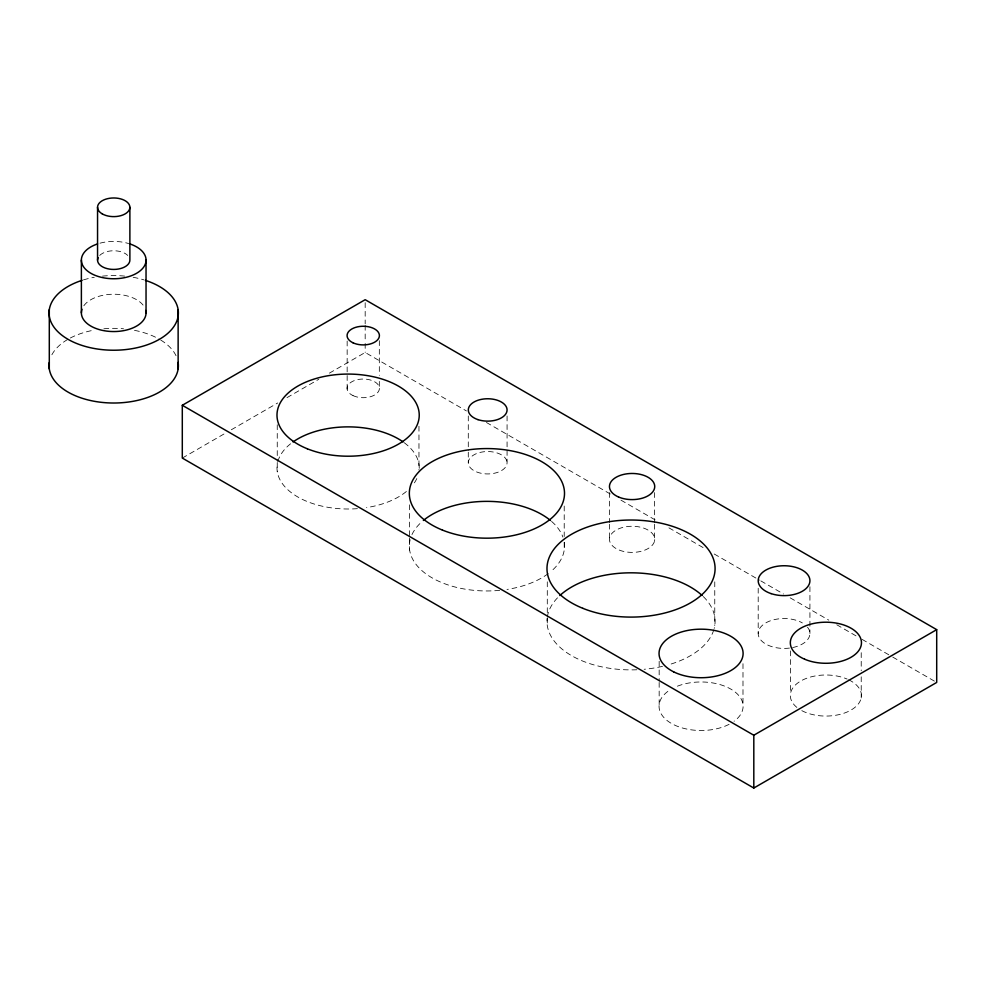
<?xml version="1.0" encoding="UTF-8"?>
<svg xmlns="http://www.w3.org/2000/svg" width="986" height="986" viewBox="0 0 986 986"><rect width="100%" height="100%" fill="white"/><g stroke="black" fill="none" stroke-linecap="round" stroke-linejoin="round"><path stroke-width="0.74" stroke-dasharray="4.93 3.7" d="M182.299 458.071L226.028 432.817M231.328 429.76L277.719 402.978M286.988 397.629L318.798 379.265M329.398 373.139L365.177 352.483L466.427 410.94M486.418 422.476L611.64 494.775M620.97 500.161L655.604 520.152M668.927 527.843L703.56 547.846M714.221 553.996L759.516 580.15M760.847 580.914L783.5 593.991M790.156 597.836L828.795 620.145M836.781 624.767L856.772 636.303M862.097 639.372L891.406 656.294M892.737 657.07L936.7 682.448M861.222 652.683L861.222 670.776M861.222 676.815L861.222 697.928M809.925 586.719L809.925 633.48M790.575 650.908L790.575 693.146M758.197 588.223L758.197 633.48M742.988 663.701L742.988 704.423M714.764 581.839L714.764 625.58M659.166 661.298L659.166 680.907M659.166 682.423L659.166 708.059M654.568 492.606L654.568 522.765M654.568 524.281L654.568 540.87A22.629 13.064 0 0 1 618.555 549.794A22.629 13.064 0 0 1 623.177 527.325A22.629 13.064 0 0 1 654.568 540.87M609.619 492.544L609.619 522.703M609.619 524.219L609.619 537.789M564.214 506.065L564.214 536.495M564.214 542.534L564.214 550.077M547.292 581.839L547.292 616.533M547.292 618.037L547.292 625.58M507.075 415.981L507.075 462.742A19.4 11.203 0 0 1 477.988 472.442A19.4 11.203 0 0 1 477.988 453.042A19.4 11.203 0 0 1 507.075 462.742M468.288 415.981L468.288 450.676M468.288 452.18L468.288 462.742M418.964 426.26L418.964 470.014M409.621 504.82L409.621 536.495M409.621 538.011L409.621 550.077M379.327 340.675L379.327 375.37M379.327 381.397L379.327 387.436M365.177 302.702L365.177 323.827M365.177 325.331L365.177 341.92M365.177 343.436L365.177 352.483M347.158 341.045L347.158 389.322M277.251 424.744L277.251 460.955M277.251 462.471L277.251 471.518M51.876 354.775A64.657 37.332 0 0 1 67.997 339.283M70.326 338.001A64.657 37.332 0 0 1 94.274 330.076M103.875 328.782A64.657 37.332 0 0 1 123.546 328.782M134.49 330.335A64.657 37.332 0 0 1 159.436 339.283M160.743 340.059A64.657 37.332 0 0 1 176.174 356.02M83.502 279.876A64.657 37.332 0 0 1 94.274 277.288M102.482 276.129A64.657 37.332 0 0 1 124.939 276.129M133.147 277.288A64.657 37.332 0 0 1 143.919 279.876M83.847 305.746A32.328 18.66 0 0 1 114.77 294.235A32.328 18.66 0 0 1 144.326 306.892M416.807 478.567A71.128 41.067 0 0 1 412.567 485.297M406.368 491.496A71.128 41.067 0 0 1 366.509 507.605M357.388 508.653A71.128 41.067 0 0 1 277.251 464.357M277.855 461.522A71.128 41.067 0 0 1 291.942 442.739M404.26 442.739A71.128 41.067 0 0 1 419.223 468.658M564.214 542.263A77.586 44.801 0 0 1 550.484 571.868M548.191 573.655A77.586 44.801 0 0 1 507.001 589.443M499.655 590.355A77.586 44.801 0 0 1 410.509 538.393M411.975 534.572A77.586 44.801 0 0 1 422.279 521.397M551.568 521.397A77.586 44.801 0 0 1 562.907 537.111M703.289 596.567A84.056 48.536 0 0 1 714.197 628.39M713.802 629.783A84.056 48.536 0 0 1 668.015 664.934M662.518 666.351A84.056 48.536 0 0 1 644.166 669.284M636.894 669.765A84.056 48.536 0 0 1 547.107 618.53M547.292 617.125A84.056 48.536 0 0 1 558.754 596.567M677.394 686.194A42.028 24.268 0 0 1 731.797 689.682A42.028 24.268 0 0 1 734.089 721.259M729.085 724.328A42.028 24.268 0 0 1 671.639 723.564A42.028 24.268 0 0 1 669.211 690.422M848.601 679.736A35.558 20.533 0 0 1 852.656 709.057A35.558 20.533 0 0 1 801.778 710.623M796.873 707.406A35.558 20.533 0 0 1 801.051 680.845A35.558 20.533 0 0 1 847.147 679.071M807.497 627.17A25.858 14.938 0 0 1 790.747 647.901M789.441 648.085A25.858 14.938 0 0 1 759.257 629.241A25.858 14.938 0 0 1 802.345 622.918M100.042 243.172A32.328 18.66 0 0 1 128.648 243.542M99.709 255.423A16.17 9.33 0 0 1 127.712 255.423M353.025 395.608A16.17 9.33 0 0 0 379.203 389.864A16.17 9.33 0 0 0 357.511 379.647A16.17 9.33 0 0 0 353.025 395.608"/><path stroke-width="1.48" d="M182.299 405.283L365.177 299.695L936.7 629.647L936.7 682.448L753.809 788.036L182.299 458.071L182.299 405.283L753.809 735.236L936.7 629.647M753.809 735.236L753.809 788.036M178.133 309.629L178.133 368.937M146.039 260.094L146.039 312.882M129.881 207.294L129.881 260.094A16.17 9.33 0 0 1 111.603 269.351A16.17 9.33 0 0 1 98.095 257.679M97.552 207.294L97.552 260.094M81.382 260.094L81.382 312.882M49.3 309.629L49.3 368.937M178.133 362.429A64.657 37.332 0 0 1 113.71 403.015A64.657 37.332 0 0 1 49.3 362.429M145.336 280.332A64.657 37.332 0 0 1 163.417 336.768A64.657 37.332 0 0 1 64.004 336.768A64.657 37.332 0 0 1 82.084 280.332M145.768 310.454A32.328 18.66 0 0 1 112.65 331.542A32.328 18.66 0 0 1 82.011 309.247M293.052 441.938A71.128 41.067 0 0 1 403.163 441.938M423.364 520.472A77.586 44.801 0 0 1 550.484 520.472M559.851 595.532A84.056 48.536 0 0 1 702.192 595.532M129.881 243.924A32.328 18.66 0 0 1 138.484 272.087A32.328 18.66 0 0 1 88.95 272.087A32.328 18.66 0 0 1 97.552 243.924M307.312 448.778A71.128 41.067 0 0 0 418.964 418.717A71.128 41.067 0 0 0 318.047 377.921A71.128 41.067 0 0 0 307.312 448.778M442.418 530.074A77.586 44.801 0 0 0 564.214 497.277A77.586 44.801 0 0 0 454.127 452.771A77.586 44.801 0 0 0 442.418 530.074M582.812 608.313A84.056 48.536 0 0 0 714.764 572.792A84.056 48.536 0 0 0 595.495 524.577A84.056 48.536 0 0 0 582.812 608.313M353.025 342.808A16.17 9.33 0 0 0 379.203 337.076A16.17 9.33 0 0 0 357.511 326.859A16.17 9.33 0 0 0 353.025 342.808M477.988 419.642A19.4 11.203 0 0 0 507.075 409.954A19.4 11.203 0 0 0 477.988 400.254A19.4 11.203 0 0 0 477.988 419.642M618.555 497.006A22.629 13.064 0 0 0 654.568 488.082A22.629 13.064 0 0 0 623.177 474.525A22.629 13.064 0 0 0 618.555 497.006M771.126 593.621A25.858 14.938 0 0 0 809.925 580.68A25.858 14.938 0 0 0 771.126 567.751A25.858 14.938 0 0 0 771.126 593.621M804.638 659.203A35.558 20.533 0 0 0 861.222 645.14A35.558 20.533 0 0 0 811.835 623.879A35.558 20.533 0 0 0 804.638 659.203M673.66 671.848A42.028 24.268 0 0 0 742.372 657.958A42.028 24.268 0 0 0 687.18 630.547A42.028 24.268 0 0 0 673.66 671.848M102.285 213.9A16.17 9.33 0 0 0 129.326 209.71A16.17 9.33 0 0 0 109.532 198.285A16.17 9.33 0 0 0 102.285 213.9"/></g></svg>
